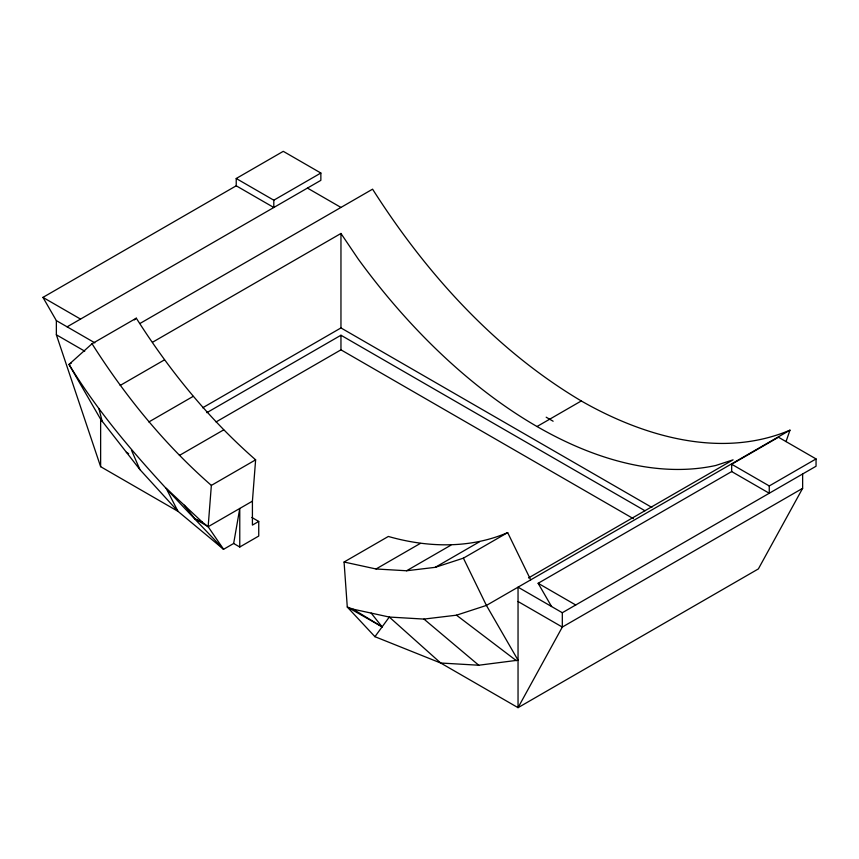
<?xml version="1.0" encoding="UTF-8"?>
<svg xmlns="http://www.w3.org/2000/svg" width="859" height="859" viewBox="0 0 859 859"><rect width="100%" height="100%" fill="white"/><g stroke="black" fill="none" stroke-linecap="round" stroke-linejoin="round"><path stroke-width="1.29" d="M71.276 363.132L69.01 364.441C111.122 433.462 168.364 490.929 223.576 549.298L208.146 526.717L211.357 485.399C164.638 444.554 125.21 396.074 92.031 343.75L136.302 318.195C169.481 370.508 208.909 418.999 255.628 459.833L252.417 501.162L252.417 525.096L258.742 521.445L258.742 536.048L239.768 547.011L233.659 543.479L223.576 549.298L177.974 511.33L139.931 469.615L100.632 419.213L69.01 364.441L92.031 343.75M233.659 543.479L239.768 508.464L239.768 547.011M786.028 441.569L789.99 430.166C721.034 459.275 643.273 436.415 581.285 400.96C494.934 349.688 426.139 273.312 372.581 189.173L140.006 323.456M802.639 473.975L802.639 488.32L758.368 568.916L518.041 707.666L440.699 663.019L374.932 636.68L347.283 607.045L344.072 562.022L388.343 536.456C427.32 547.612 469.905 548.837 507.669 532.601L530.69 579.868M374.932 636.68L389.299 617.052L423.959 619.081L456.494 615.184L486.419 605.423L789.99 430.166M134.38 319.913L136.302 318.195M252.417 501.162L208.146 526.717L202.413 522.197L166.131 488.213L177.974 511.33L100.632 466.673L56.361 334.785L56.361 320.622L42.95 297.386L236.225 185.802L236.225 178.5L283.277 151.334L320.858 173.035L320.858 180.336L67.12 326.828M236.225 178.5L273.806 200.201L320.858 173.035M152.666 342.172L340.959 233.465L358.235 259.053A445.499 257.206 60 0 0 715.783 465.481L733.071 459.844L528.5 577.946M120.185 385.433L164.456 359.878M148.843 421.962L193.114 396.407M202.649 407.789L340.959 327.934L651.863 507.422M206.815 412.685L340.959 335.235L644.991 510.761M216.06 421.941L340.959 349.838L633.384 518.664M179.391 455.442L223.662 429.887M211.357 485.399L255.628 459.833M537.015 426.515L581.285 400.96M344.072 562.022L376.049 568.98L420.319 543.425M376.049 568.98L406.586 570.763L450.857 545.207M406.586 570.763L435.245 567.337L479.515 541.771M435.245 567.337L463.398 558.157L507.669 532.601M551.564 606.518L538.142 583.282L731.675 471.559L731.675 464.247L778.469 437.231L816.05 458.931L816.05 466.233L562.312 612.725L518.041 587.169L518.041 707.666L562.312 627.07L562.312 612.725M731.675 464.247L769.256 485.947L816.05 458.931M802.639 488.32L562.312 627.07L518.041 601.504M371.163 613.101L382.115 626.866L347.283 607.045L353.017 609.149L389.299 617.052L440.699 663.019L478.753 665.231L518.041 660.195L486.419 605.423L463.398 558.157M184.266 505.199L194.853 518.75L202.413 522.197M307.436 188.078L340.959 207.438M731.675 471.559L769.256 493.249L769.256 485.947M236.225 185.802L273.806 207.502L273.806 200.201M546.184 417.206L553.132 421.221M42.95 297.386L80.531 319.086M538.142 583.282L575.723 604.983M56.361 320.622L94.855 342.848M56.361 334.785L84.74 351.17M251.816 517.451L258.742 521.445M126.348 452.317L128.657 453.649M194.853 518.75L208.146 526.717M353.017 609.149L382.115 626.866M456.494 615.184L516.431 660.721M423.959 619.081L478.753 665.231M131.47 450.213L139.931 469.615M98.946 408.755L102.242 421.586M340.959 233.465L340.959 327.934M340.959 335.235L340.959 349.838M100.632 419.213L100.632 466.673"/></g></svg>
